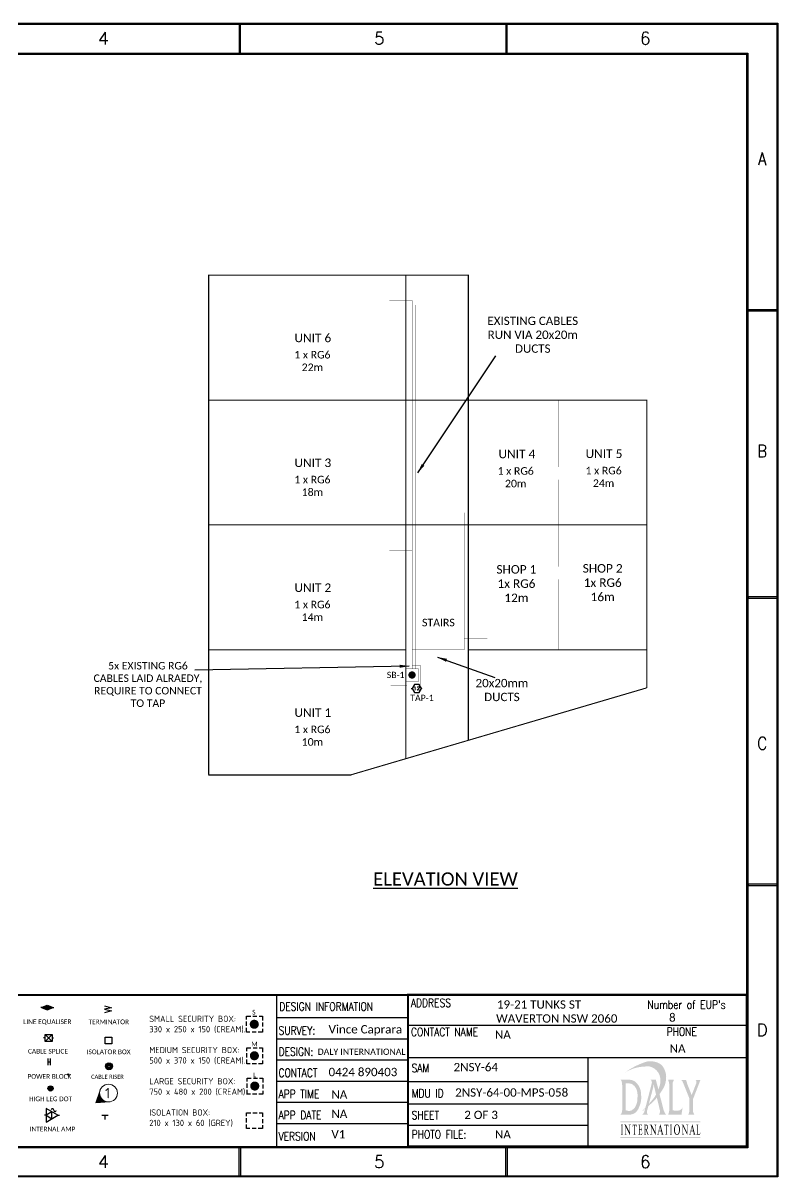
# Model space of a CAD drawing. Header units: metres. Extents: x 304 to 1576, y -477 to -199.
# Drawn here: x 951.4 to 1132.5, y -476.9 to -199.7 of the extents above; entities that cross this region are included whole.
import ezdxf
from ezdxf.enums import TextEntityAlignment as Align

# ---------------------------------------------------------------- set-up
doc = ezdxf.new("R2010")
doc.units = ezdxf.units.M
doc.header["$LTSCALE"] = 4
doc.set_wipeout_variables(frame=1)
doc.linetypes.add('HIDDEN', pattern=[0.375, 0.25, -0.125])
doc.linetypes.add('NEWMDUA3$0$CONTINOUS', pattern=[1, 0.5, 0.5])
for name, color, linetype in [('BORDER-DI', 7, 'Continuous'), ('NEWMDUA3$0$A3BorMDU$0$LEGEND', 2, 'Continuous'), ('NEWMDUA3$0$BORDER', 3, 'Continuous'), ('NEWMDUA3$0$SHEET-BORDER', 3, 'Continuous'), ('NEWMDUA3$0$SHEET-LEGEND', 3, 'Continuous'), ('NEWMDUA3$0$SHEET-LIMITS', 2, 'Continuous'), ('SHEET-BORDER', 3, 'Continuous'), ('SYMBOLS', 7, 'Continuous')]:
    doc.layers.add(name, color=color, linetype=linetype)
doc.styles.add('isocpeur', font='isocpeur.ttf')
doc.styles.add('Legend', font='calibri.ttf')
doc.styles.add('NEWMDUA3$0$A3BorMDU$0$ISO', font='isocp2.shx', dxfattribs={"height": 2.5})
doc.styles.add('NEWMDUA3$0$STANDARD', font='ROMANS', dxfattribs={"height": 2.5})
doc.styles.add('ROMANS', font='ROMANS', dxfattribs={"oblique": 15})
doc.styles.get("Standard").update_dxf_attribs({"font": 'romans.shx', "height": 2.5})
doc.dimstyles.get("Standard").update_dxf_attribs({"dimtxt": 2.3, "dimasz": 2.3, "dimexe": 0.18, "dimexo": 0.0625, "dimgap": 0.09, "dimtad": 0, "dimtih": 1, "dimtoh": 1, "dimdec": 4, "dimzin": 0, "dimdsep": 46, "dimtxsty": 'Standard', "dimcen": 0.09, "dimadec": 0, "dimazin": 0, "dimtfac": 1, "dimtdec": 4, "dimtofl": 0, "dimtmove": 0, "dimatfit": 3, "dimfxl": 1, "dimtolj": 1, "dimtzin": 0, "dimarcsym": 0})

# ---------------------------------------------------------------- blocks, each defined once
blk = doc.blocks.new('Daly Logo and Address')
at = {"layer": 'BORDER-DI'}
h = blk.add_hatch(color=256, dxfattribs=at)
h.set_gradient(color1=(0, 127, 127), color2=(214, 214, 214), tint=1, name='SPHERICAL')
h.paths.add_polyline_path([(-0.63, 19.45, 0.10237), (-5.96, 19.87, 0.054653), (-15.29, 17.01, -0.084671), (-6.52, 18.6, -0.183103), (-1.46, 17.42, -0.360661), (-0.21, 13.87, -0.036727), (-0.9, 12.6), (-0.4, 11.41, 0.027348), (1.29, 13.01, 0.22668), (2.38, 16.5, 0.252232)])
h.paths.add_polyline_path([(-1.56, 10.49), (-1.89, 11.32, -0.042582), (-3.13, 10.18, -0.007678), (-4.97, 8.87), (-5.21, 8.29, 0.010171), (-2.68, 9.72, 0.01594)])
h.paths.add_polyline_path([(-6.54, 7.64), (-6.45, 7.84), (-6.44, 7.87, -0.006568), (-8.07, 6.83, 0.005843), (-6.57, 7.57), (-6.56, 7.6)])
h = blk.add_hatch(color=174, dxfattribs=at)
h.set_gradient(color1=(0, 0, 153), color2=(0, 0, 153), tint=1)
h.paths.add_polyline_path([(-16.35, 7.64), (-16.35, 7.52), (-16.35, 7.32), (-16.37, 7.14), (-16.39, 6.99), (-16.41, 6.86), (-16.45, 6.76), (-16.49, 6.68), (-16.51, 6.65), (-16.55, 6.55), (-16.63, 6.47), (-17.12, 6.08), (-13.39, 6.08), (-13.31, 6.08), (-13.13, 6.09), (-12.96, 6.09), (-12.79, 6.1), (-12.62, 6.12), (-12.46, 6.13), (-12.3, 6.15), (-12.14, 6.18), (-11.98, 6.2), (-11.83, 6.23), (-11.69, 6.27), (-11.54, 6.31), (-11.4, 6.35), (-11.26, 6.39), (-11.13, 6.44), (-10.99, 6.49), (-10.87, 6.54), (-10.74, 6.6), (-10.62, 6.66), (-10.5, 6.72), (-10.38, 6.79), (-10.27, 6.86), (-10.16, 6.94), (-10.06, 7.02), (-9.95, 7.1), (-9.85, 7.18), (-9.76, 7.27), (-9.66, 7.36), (-9.57, 7.46), (-9.51, 7.53), (-9.42, 7.64), (-9.33, 7.75), (-9.25, 7.87), (-9.17, 7.99), (-9.09, 8.11), (-9.02, 8.23, 0.201121), (-8.25, 10.91, 0.22678), (-9.33, 13.64, 0.189097), (-12.96, 15.14), (-16.94, 15.14, -0.197946), (-16.41, 14.11, 0.033238), (-16.36, 13.77), (-16.35, 13.54), (-16.35, 13.32)])
h.paths.add_polyline_path([(-14.89, 14.19), (-13.24, 14.19, -0.204678), (-10.44, 12.93, -0.211478), (-9.82, 10.53, -0.187614), (-10.47, 8.48, -0.154365), (-11.73, 7.46), (-11.86, 7.4), (-11.99, 7.34), (-12.12, 7.28), (-12.25, 7.23), (-12.39, 7.19), (-12.53, 7.15), (-12.67, 7.12), (-12.82, 7.09), (-12.96, 7.07), (-13.12, 7.05), (-13.27, 7.05), (-13.44, 7.04), (-13.58, 7.05), (-13.71, 7.05), (-13.85, 7.07), (-14, 7.08), (-14.15, 7.1), (-14.3, 7.13), (-14.46, 7.15), (-14.63, 7.19), (-14.89, 7.24)], flags=16)
h = blk.add_hatch(color=174, dxfattribs=at)
h.set_gradient(color1=(0, 0, 153), color2=(0, 0, 153), tint=1)
h.paths.add_polyline_path([(-5.82, 6.87), (-5.81, 6.98), (-5.64, 7.27), (-5.49, 7.64), (-5.21, 8.29, -0.005353), (-6.57, 7.57), (-6.94, 6.75), (-7.09, 6.58), (-7.15, 6.53), (-7.29, 6.42), (-7.74, 6.08), (-5.29, 6.08), (-5.62, 6.34), (-5.7, 6.41)])
h.paths.add_polyline_path([(-5.21, 8.29), (-4.97, 8.87, -0.006042), (-6.44, 7.87), (-6.45, 7.84), (-6.54, 7.64), (-6.56, 7.6), (-6.57, 7.57, 0.005353)])
h.paths.add_polyline_path([(-4.9, 9.03), (-3.16, 13.06), (-2.96, 13.97), (-1.89, 11.32, 0.040995), (-0.9, 12.6), (-1.97, 15.14), (-4.14, 15.14, -0.377292), (-3.71, 14.26), (-6.44, 7.87, 0.006042), (-4.97, 8.87)])
h.paths.add_polyline_path([(-0.9, 12.6, -0.040995), (-1.89, 11.32), (-1.56, 10.49, 0.017321), (-0.4, 11.41)])
h.paths.add_polyline_path([(-0.4, 11.41, -0.017321), (-1.56, 10.49), (-0.25, 7.23, -0.321257), (-0.65, 6.08), (2.33, 6.08), (1.79, 6.62), (1.78, 6.63), (1.63, 6.81), (1.46, 7.05), (1.29, 7.37), (1.12, 7.76)])
h = blk.add_hatch(color=174, dxfattribs=at)
h.set_gradient(color1=(0, 0, 153), color2=(0, 0, 153), tint=1)
h.paths.add_polyline_path([(3.72, 7.2), (3.68, 6.89), (3.6, 6.69), (3.3, 6.08), (8.96, 6.08), (9.43, 7.88), (8.97, 7.56), (8.68, 7.41), (8.4, 7.28), (8.33, 7.25), (8.09, 7.2), (7.78, 7.16), (7.41, 7.14), (6.98, 7.13), (6.46, 7.13), (5.99, 7.14), (5.67, 7.16), (5.5, 7.19), (5.19, 7.22), (5.16, 7.28), (5.15, 7.82), (5.15, 13.44), (5.15, 13.47), (5.17, 13.91), (5.2, 14.23), (5.31, 14.58), (5.34, 14.62), (5.58, 14.9), (5.58, 15.14), (3.32, 15.14), (3.32, 14.9), (3.56, 14.62), (3.59, 14.58), (3.67, 14.36), (3.72, 14.03), (3.74, 13.59), (3.74, 7.65), (3.74, 7.64)])
h = blk.add_hatch(color=174, dxfattribs=at)
h.set_gradient(color1=(0, 0, 153), color2=(0, 0, 153), tint=1)
h.paths.add_polyline_path([(13.31, 11.16), (11.6, 13.8), (11.39, 14.14), (10.92, 15.13), (8.77, 15.13), (9.16, 14.91), (9.36, 14.76), (9.49, 14.59), (9.68, 14.32), (9.93, 13.95), (12.34, 10.27), (12.34, 7.61), (12.33, 7.18), (12.3, 7.02, -0.19556), (11.82, 6.08), (14.5, 6.08, -0.239025), (13.84, 7.18), (13.82, 7.61), (13.82, 10.01), (15.82, 13.15), (15.91, 13.3), (16.12, 13.62), (17.05, 15.13), (14.81, 15.13), (15.2, 14.91), (15.33, 14.81, -0.204817), (15.26, 14.17), (14.75, 13.47), (14.54, 13.1)])
h = blk.add_hatch(color=174, dxfattribs=at)
h.set_gradient(color1=(0, 0, 153), color2=(0, 0, 153), tint=1)
h.paths.add_polyline_path([(-17.08, 4.34), (17.08, 4.34), (17.08, 4.05), (-17.08, 4.05)])
h = blk.add_hatch(color=174, dxfattribs=at)
h.set_gradient(color1=(0, 0, 153), color2=(0, 0, 153), tint=1)
h.paths.add_polyline_path([(-16.62, 1.32), (-16.63, 1.13), (-16.65, 1.02), (-16.72, 0.95), (-16.84, 0.92), (-16.92, 0.92), (-16.92, 0.85), (-16.01, 0.85), (-16.01, 0.92), (-16.11, 0.92), (-16.23, 0.97), (-16.3, 1.05), (-16.31, 1.13), (-16.32, 1.32), (-16.32, 3.02), (-16.31, 3.21), (-16.28, 3.32), (-16.22, 3.39), (-16.09, 3.42), (-16.01, 3.42), (-16.01, 3.49), (-16.92, 3.49), (-16.92, 3.42), (-16.83, 3.42), (-16.7, 3.37), (-16.64, 3.29), (-16.63, 3.21), (-16.62, 3.02)])
h = blk.add_hatch(color=174, dxfattribs=at)
h.set_gradient(color1=(0, 0, 153), color2=(0, 0, 153), tint=1)
h.paths.add_polyline_path([(-14.83, 2.93), (-15, 3.14), (-15, 1.31), (-15.01, 1.14), (-15.04, 1.02), (-15.12, 0.95), (-15.28, 0.92), (-15.37, 0.92), (-15.37, 0.85), (-14.45, 0.85), (-14.45, 0.92), (-14.55, 0.92), (-14.65, 0.93), (-14.77, 1), (-14.81, 1.11), (-14.83, 1.31)], flags=17)
h.paths.add_polyline_path([(-14.8, 3.49), (-15.52, 3.49), (-15.52, 3.42), (-15.5, 3.42), (-15.35, 3.4), (-15.31, 3.39), (-15.17, 3.32), (-15.12, 3.28), (-15, 3.14), (-14.83, 2.93), (-13.09, 0.81), (-13.19, 1.51)])
h.paths.add_polyline_path([(-13.02, 3.03), (-13.01, 3.2), (-12.97, 3.32), (-12.9, 3.39), (-12.74, 3.42), (-12.64, 3.42), (-12.64, 3.49), (-13.56, 3.49), (-13.56, 3.42), (-13.47, 3.42), (-13.36, 3.41), (-13.24, 3.34), (-13.2, 3.23), (-13.19, 3.03), (-13.19, 1.51), (-13.09, 0.81), (-13.02, 0.81)])
h = blk.add_hatch(color=174, dxfattribs=at)
h.set_gradient(color1=(0, 0, 153), color2=(0, 0, 153), tint=1)
h.paths.add_polyline_path([(-10.22, 3.49), (-11.94, 3.49), (-11.96, 2.87), (-11.9, 2.87), (-11.88, 3.02), (-11.84, 3.15), (-11.8, 3.21), (-11.7, 3.3), (-11.63, 3.31), (-11.49, 3.32), (-11.23, 3.32), (-10.93, 3.32), (-10.64, 3.32)])
h.paths.add_polyline_path([(-10.93, 3.32), (-11.23, 3.32), (-11.23, 1.31), (-11.24, 1.14), (-11.27, 1.02), (-11.33, 0.95), (-11.46, 0.92), (-11.53, 0.92), (-11.53, 0.85), (-10.64, 0.85), (-10.64, 0.92), (-10.71, 0.92), (-10.79, 0.93), (-10.89, 1), (-10.92, 1.11), (-10.93, 1.31)])
h.paths.add_polyline_path([(-10.22, 3.49), (-10.64, 3.32), (-10.54, 3.32), (-10.43, 3.27), (-10.38, 3.23), (-10.3, 3.11), (-10.28, 3.05), (-10.25, 2.87), (-10.19, 2.87)])
h = blk.add_hatch(color=174, dxfattribs=at)
h.set_gradient(color1=(0, 0, 153), color2=(0, 0, 153), tint=1)
h.paths.add_polyline_path([(-7.9, 3.49), (-9.53, 3.49), (-9.53, 3.42), (-9.45, 3.42), (-9.36, 3.41), (-8.34, 3.35), (-8.23, 3.34), (-8.13, 3.32), (-8.1, 3.3), (-8.01, 3.2), (-7.97, 3.09), (-7.94, 2.91), (-7.88, 2.91)])
h.paths.add_polyline_path([(-8.92, 3.35), (-8.34, 3.35), (-9.36, 3.41), (-9.26, 3.34), (-9.23, 3.23), (-9.22, 3.03), (-9.22, 1.32), (-9.23, 1.19), (-9.24, 1.06), (-9.31, 0.97), (-8.75, 0.99), (-8.87, 1.02), (-8.91, 1.08), (-8.92, 1.11), (-8.92, 1.29), (-8.92, 2.16), (-8.46, 2.16), (-8.92, 2.3)])
h.paths.add_polyline_path([(-8.07, 2.69), (-8.13, 2.69), (-8.13, 2.64), (-8.16, 2.48), (-8.22, 2.37), (-8.22, 2.37), (-8.31, 2.32), (-8.46, 2.3), (-8.92, 2.3), (-8.46, 2.16), (-8.37, 2.16), (-8.26, 2.12), (-8.17, 2.01), (-8.16, 1.95), (-8.13, 1.77), (-8.07, 1.77)])
h.paths.add_polyline_path([(-7.72, 1.51), (-7.78, 1.51), (-7.83, 1.38), (-7.91, 1.25), (-7.98, 1.15), (-8.02, 1.09), (-8.13, 1.02), (-8.24, 1), (-8.39, 0.99), (-8.75, 0.99), (-9.31, 0.97), (-9.33, 0.95), (-9.45, 0.92), (-9.53, 0.92), (-9.53, 0.85), (-7.9, 0.85)])
h = blk.add_hatch(color=174, dxfattribs=at)
h.set_gradient(color1=(0, 0, 153), color2=(0, 0, 153), tint=1)
h.paths.add_polyline_path([(-6.45, 3.31), (-6.31, 3.33), (-6.2, 3.34), (-5.67, 3.37), (-5.79, 3.43), (-5.87, 3.45), (-5.99, 3.47), (-6.12, 3.49), (-6.28, 3.49), (-7.05, 3.49), (-7.05, 3.42), (-6.97, 3.42), (-6.89, 3.4), (-6.79, 3.33), (-6.76, 3.22), (-6.75, 3.02), (-6.75, 1.32), (-6.75, 1.14), (-6.78, 1.03), (-6.85, 0.96), (-6.97, 0.92), (-7.05, 0.92), (-7.05, 0.85), (-6.15, 0.85), (-6.15, 0.92), (-6.23, 0.92), (-6.31, 0.93), (-6.41, 1.01), (-6.44, 1.12), (-6.45, 1.32), (-6.45, 2.08), (-6.23, 2.08), (-5.92, 2.13), (-5.84, 2.16), (-6.36, 2.21), (-6.4, 2.21), (-6.45, 2.21)])
h.paths.add_polyline_path([(-5.45, 3.07), (-5.51, 3.2), (-5.57, 3.28), (-5.67, 3.37), (-6.2, 3.34), (-6.09, 3.33), (-5.97, 3.28), (-5.88, 3.19), (-5.81, 3.09), (-5.77, 2.95), (-5.75, 2.79), (-5.75, 2.77), (-5.77, 2.62), (-5.82, 2.48), (-5.9, 2.37), (-5.98, 2.3), (-6.09, 2.25), (-6.22, 2.22), (-6.36, 2.21), (-5.84, 2.16), (-5.71, 2.22), (-5.61, 2.3), (-5.53, 2.39), (-5.46, 2.51), (-5.42, 2.65), (-5.4, 2.81), (-5.41, 2.93)])
h.paths.add_polyline_path([(-5.92, 2.13), (-6.23, 2.08), (-5.51, 0.85), (-4.95, 0.85), (-4.95, 0.92), (-5, 0.93), (-5.13, 0.97), (-5.23, 1.03), (-5.31, 1.11), (-5.39, 1.22), (-5.49, 1.38)])
h = blk.add_hatch(color=174, dxfattribs=at)
h.set_gradient(color1=(0, 0, 153), color2=(0, 0, 153), tint=1)
h.paths.add_polyline_path([(-1.98, 3.39), (-1.82, 3.42), (-1.73, 3.42), (-1.73, 3.49), (-2.65, 3.49), (-2.65, 3.42), (-2.55, 3.42), (-2.45, 3.41), (-2.33, 3.34), (-2.29, 3.23), (-2.27, 3.03), (-2.27, 1.51), (-2.17, 0.81), (-2.1, 0.81), (-2.1, 3.03), (-2.09, 3.2), (-2.06, 3.32)])
h.paths.add_polyline_path([(-3.89, 3.49), (-4.6, 3.49), (-4.6, 3.42), (-4.58, 3.42), (-4.43, 3.4), (-4.39, 3.39), (-4.26, 3.32), (-4.21, 3.28), (-4.08, 3.14), (-3.91, 2.93), (-2.17, 0.81), (-2.27, 1.51)])
h.paths.add_polyline_path([(-3.91, 2.93), (-4.08, 3.14), (-4.08, 1.31), (-4.09, 1.14), (-4.13, 1.02), (-4.2, 0.95), (-4.36, 0.92), (-4.46, 0.92), (-4.46, 0.85), (-3.54, 0.85), (-3.54, 0.92), (-3.63, 0.92), (-3.74, 0.93), (-3.86, 1), (-3.9, 1.11), (-3.91, 1.31)], flags=17)
h = blk.add_hatch(color=174, dxfattribs=at)
h.set_gradient(color1=(0, 0, 153), color2=(0, 0, 153), tint=1)
h.paths.add_polyline_path([(-0.7, 1.73), (0.33, 1.73), (-0.63, 1.88), (-0.18, 2.94), (-0.03, 3.55), (-0.1, 3.55), (-1.03, 1.38), (-1.1, 1.23), (-1.18, 1.09), (-1.25, 1), (-1.29, 0.97), (-1.47, 0.92), (-1.47, 0.85), (-0.63, 0.85), (-0.63, 0.92), (-0.76, 0.94), (-0.88, 0.98), (-0.94, 1.09), (-0.93, 1.15), (-0.87, 1.32)])
h.paths.add_polyline_path([(-0.03, 3.55), (-0.18, 2.94), (0.27, 1.88), (-0.63, 1.88), (0.33, 1.73), (0.49, 1.35), (0.54, 1.21), (0.56, 1.08), (0.51, 0.97), (0.47, 0.95), (0.3, 0.92), (0.3, 0.85), (1.34, 0.85), (1.34, 0.92), (1.21, 0.94), (1.09, 1.01), (1.05, 1.05), (0.97, 1.18), (0.88, 1.35)])
h = blk.add_hatch(color=174, dxfattribs=at)
h.set_gradient(color1=(0, 0, 153), color2=(0, 0, 153), tint=1)
h.paths.add_polyline_path([(3.32, 3.49), (1.6, 3.49), (1.57, 2.87), (1.63, 2.87), (1.65, 3.02), (1.7, 3.15), (1.74, 3.21), (1.84, 3.3), (1.9, 3.31), (2.05, 3.32), (2.3, 3.32), (2.6, 3.32), (2.9, 3.32)])
h.paths.add_polyline_path([(3.32, 3.49), (2.9, 3.32), (3, 3.32), (3.11, 3.27), (3.16, 3.23), (3.24, 3.11), (3.26, 3.05), (3.28, 2.87), (3.34, 2.87)])
h.paths.add_polyline_path([(2.6, 3.32), (2.3, 3.32), (2.3, 1.31), (2.3, 1.14), (2.27, 1.02), (2.2, 0.95), (2.08, 0.92), (2, 0.92), (2, 0.85), (2.9, 0.85), (2.9, 0.92), (2.83, 0.92), (2.74, 0.93), (2.64, 1), (2.61, 1.11), (2.6, 1.31)])
h = blk.add_hatch(color=174, dxfattribs=at)
h.set_gradient(color1=(0, 0, 153), color2=(0, 0, 153), tint=1)
h.paths.add_polyline_path([(4.63, 3.02), (4.64, 3.21), (4.67, 3.32), (4.73, 3.39), (4.85, 3.42), (4.93, 3.42), (4.93, 3.49), (4.03, 3.49), (4.03, 3.42), (4.1, 3.42), (4.12, 3.42), (4.24, 3.37), (4.31, 3.29), (4.32, 3.21), (4.33, 3.02), (4.33, 1.32), (4.32, 1.13), (4.29, 1.02), (4.23, 0.95), (4.1, 0.92), (4.03, 0.92), (4.03, 0.85), (4.93, 0.85), (4.93, 0.92), (4.85, 0.92), (4.83, 0.92), (4.71, 0.97), (4.65, 1.05), (4.63, 1.13), (4.63, 1.32)])
h = blk.add_hatch(color=174, dxfattribs=at)
h.set_gradient(color1=(0, 0, 153), color2=(0, 0, 153), tint=1)
h.paths.add_polyline_path([(6.26, 2.78), (6.31, 2.92), (6.37, 3.04), (6.45, 3.14), (6.47, 3.17), (6.58, 3.27), (6.71, 3.35), (6.86, 3.39), (7.02, 3.41), (6.55, 3.46), (6.42, 3.39), (6.29, 3.31), (6.17, 3.21), (6.12, 3.16), (6.02, 3.05), (5.93, 2.92), (5.86, 2.79), (5.81, 2.65), (5.77, 2.5), (5.75, 2.35), (5.74, 2.18), (5.74, 2.17), (5.75, 2), (5.77, 1.84), (5.81, 1.69), (5.86, 1.55), (5.93, 1.41), (6.01, 1.29), (6.11, 1.18), (6.18, 1.11), (6.3, 1.01), (6.43, 0.93), (6.57, 0.87), (6.71, 0.82), (6.86, 0.8), (7.02, 0.79), (7.13, 0.79), (7.28, 0.81), (7.43, 0.85), (7.57, 0.91), (7.02, 0.93), (6.99, 0.93), (6.83, 0.95), (6.69, 1), (6.57, 1.08), (6.46, 1.19), (6.4, 1.27), (6.34, 1.39), (6.28, 1.52), (6.24, 1.67), (6.21, 1.83), (6.19, 2), (6.18, 2.19), (6.18, 2.28), (6.2, 2.46), (6.22, 2.63)])
h.paths.add_polyline_path([(8.26, 2.64), (8.2, 2.79), (8.13, 2.92), (8.05, 3.04), (7.95, 3.16), (7.89, 3.21), (7.77, 3.32), (7.64, 3.4), (7.5, 3.47), (7.36, 3.51), (7.21, 3.54), (7.06, 3.55), (7.01, 3.55), (6.85, 3.54), (6.7, 3.5), (6.55, 3.46), (7.02, 3.41), (7.08, 3.41), (7.24, 3.38), (7.38, 3.33), (7.5, 3.25), (7.61, 3.14), (7.67, 3.06), (7.73, 2.94), (7.78, 2.81), (7.83, 2.66), (7.85, 2.5), (7.87, 2.32), (7.88, 2.13), (7.88, 2.1), (7.87, 1.91), (7.85, 1.73), (7.81, 1.58), (7.77, 1.44), (7.71, 1.32), (7.64, 1.22), (7.57, 1.15), (7.45, 1.05), (7.32, 0.98), (7.18, 0.94), (7.02, 0.93), (7.57, 0.91), (7.7, 0.98), (7.83, 1.08), (7.94, 1.19), (7.95, 1.19), (8.05, 1.31), (8.13, 1.44), (8.2, 1.57), (8.25, 1.71), (8.29, 1.86), (8.31, 2.02), (8.32, 2.18), (8.32, 2.34), (8.29, 2.49)])
h = blk.add_hatch(color=174, dxfattribs=at)
h.set_gradient(color1=(0, 0, 153), color2=(0, 0, 153), tint=1)
h.paths.add_polyline_path([(9.67, 2.93), (9.5, 3.14), (9.5, 1.31), (9.49, 1.14), (9.46, 1.02), (9.38, 0.95), (9.22, 0.92), (9.13, 0.92), (9.13, 0.85), (10.05, 0.85), (10.05, 0.92), (9.95, 0.92), (9.85, 0.93), (9.73, 1), (9.69, 1.11), (9.67, 1.31)], flags=17)
h.paths.add_polyline_path([(9.7, 3.49), (8.98, 3.49), (8.98, 3.42), (9, 3.42), (9.15, 3.4), (9.19, 3.39), (9.33, 3.32), (9.38, 3.28), (9.5, 3.14), (9.67, 2.93), (11.41, 0.81), (11.31, 1.51)])
h.paths.add_polyline_path([(11.48, 3.03), (11.49, 3.2), (11.53, 3.32), (11.6, 3.39), (11.76, 3.42), (11.86, 3.42), (11.86, 3.49), (10.94, 3.49), (10.94, 3.42), (11.03, 3.42), (11.14, 3.41), (11.26, 3.34), (11.3, 3.23), (11.31, 3.03), (11.31, 1.51), (11.41, 0.81), (11.48, 0.81)])
h = blk.add_hatch(color=174, dxfattribs=at)
h.set_gradient(color1=(0, 0, 153), color2=(0, 0, 153), tint=1)
h.paths.add_polyline_path([(13.49, 2.94), (13.63, 3.55), (13.56, 3.55), (12.63, 1.38), (12.57, 1.23), (12.49, 1.09), (12.4, 0.98), (12.2, 0.92), (12.2, 0.85), (13.03, 0.85), (13.03, 0.92), (12.9, 0.94), (12.78, 0.98), (12.73, 1.09), (12.73, 1.15), (12.79, 1.32), (12.97, 1.73), (13.99, 1.73), (13.03, 1.88)])
h.paths.add_polyline_path([(13.94, 1.88), (13.03, 1.88), (13.99, 1.73), (14.15, 1.35), (14.21, 1.21), (14.23, 1.08), (14.17, 0.96), (13.96, 0.92), (13.96, 0.85), (15, 0.85), (15, 0.92), (14.88, 0.94), (14.73, 1.02), (14.63, 1.18), (14.55, 1.35), (13.63, 3.55), (13.49, 2.94)])
h = blk.add_hatch(color=174, dxfattribs=at)
h.set_gradient(color1=(0, 0, 153), color2=(0, 0, 153), tint=1)
h.paths.add_polyline_path([(15.85, 2.98), (15.85, 3.16), (15.87, 3.28), (15.87, 3.28), (15.97, 3.38), (16.05, 3.41), (16.2, 3.42), (16.2, 3.49), (15.24, 3.49), (15.24, 3.42), (15.32, 3.42), (15.41, 3.4), (15.5, 3.33), (15.54, 3.22), (15.55, 3.02), (15.55, 1.32), (15.54, 1.14), (15.52, 1.03), (15.45, 0.96), (16.17, 1.02), (16.01, 1.02), (15.93, 1.04), (15.87, 1.1), (15.86, 1.14), (15.85, 1.32)])
h.paths.add_polyline_path([(17.06, 1.57), (17.01, 1.58), (16.97, 1.47), (16.91, 1.33), (16.84, 1.22), (16.77, 1.14), (16.67, 1.06), (16.61, 1.04), (16.49, 1.02), (16.33, 1.02), (16.17, 1.02), (15.45, 0.96), (15.32, 0.92), (15.24, 0.92), (15.24, 0.85), (16.88, 0.85)])
h = blk.add_hatch(color=174, dxfattribs=at)
h.set_gradient(color1=(0, 0, 153), color2=(0, 0, 153), tint=1)
h.paths.add_polyline_path([(-17.08, 0), (17.08, 0), (17.08, 0.29), (-17.08, 0.29)])
blk = doc.blocks.new('*U79')
at = {"color": 6}
blk.add_wipeout([(2.14, -0.12), (2.07, -0.54), (1.93, -0.92), (1.73, -1.27), (1.45, -1.57), (1.13, -1.82), (0.77, -2), (0.37, -2.11), (-0.02, -2.14), (-0.44, -2.1), (-0.82, -1.98), (-1.18, -1.79), (-1.5, -1.54), (-1.79, -1.18), (-1.95, -0.88), (-2.09, -0.49), (-2.14, -0.07), (-2.13, 0.27), (-2.02, 0.72), (-1.82, 1.14), (-1.5, 1.54), (-1.15, 1.81), (-0.88, 1.96), (-0.66, 2.04), (-0.37, 2.11), (-0.18, 2.13), (0.27, 2.13), (0.63, 2.05), (1.01, 1.89), (1.35, 1.66), (1.63, 1.39), (1.87, 1.05), (2.03, 0.68), (2.12, 0.27)], dxfattribs=at).dxf.layer = 'SYMBOLS'
at = {"layer": 'SYMBOLS', "lineweight": 0}
blk.add_hatch(color=6, dxfattribs=at).paths.add_polyline_path([(-2.04, 0.66), (-3.02, -2.34), (0.06, -2.14, -0.517746)])
at = {"layer": 'SYMBOLS', "color": 6, "lineweight": 0}
blk.add_lwpolyline([(-3.02, -2.34), (0.21, -2.13, -0.539479), (-2.04, 0.66)], format="xyb", close=True, dxfattribs=at)
blk.add_circle((0, 0), 2.14, dxfattribs=at)
at = {"layer": 'SYMBOLS', "color": 6, "style": 'isocpeur'}
blk.add_attdef('1', text='', height=2.5, dxfattribs=at).set_placement((-0.21, 0), align=Align.MIDDLE_CENTER)
blk = doc.blocks.new('DALY-HFC')
at = {"color": 7, "const_width": 0.3}
for points in [[(222.59, 14.79), (224.15, 14.79)], [(223.37, 14.79), (223.37, 13.78)]]:
    blk.add_lwpolyline(points, dxfattribs=at)
at = {"layer": 'NEWMDUA3$0$BORDER', "color": 7, "linetype": 'HIDDEN'}
for points in [[(261.14, 34.8), (257.33, 34.8), (257.33, 38.61), (261.14, 38.61)], [(261.18, 27.19), (257.38, 27.19), (257.38, 30.99), (261.18, 30.99)], [(261.27, 19.9), (257.47, 19.9), (257.47, 23.7), (261.27, 23.7)], [(261.15, 11.6), (257.35, 11.6), (257.35, 15.41), (261.15, 15.41)]]:
    blk.add_lwpolyline(points, close=True, dxfattribs=at)
at = {"layer": 'NEWMDUA3$0$BORDER', "color": 7}
blk.add_lwpolyline([(225, 32), (223.4, 32), (223.4, 33.6), (225, 33.6)], close=True, dxfattribs=at)
for centre, radius in [((224.31, 26.59), 0.836), ((224.31, 26.59), 0.731), ((224.31, 26.59), 0.641), ((224.31, 26.59), 0.54), ((224.31, 26.59), 0.45), ((224.31, 26.59), 0.362), ((224.31, 26.59), 0.272), ((214.53, 24.57), 0.165), ((214.53, 24.57), 0.075), ((214.53, 24.57), 0.005)]:
    blk.add_circle(centre, radius, dxfattribs=at)
at = {"layer": 'NEWMDUA3$0$SHEET-BORDER', "color": 7, "linetype": 'Continuous'}
for points in [[(-0.3, 277.15), (384.85, 277.15)], [(384.85, 277.15), (384.85, 0)], [(0, 276.9), (384.6, 276.9)], [(384.6, 276.9), (384.6, 0.3)], [(6.7, 269.9), (377.6, 269.9)], [(7, 269.65), (377.35, 269.65)], [(377.35, 269.65), (377.35, 7.3)], [(377.6, 269.9), (377.6, 7)], [(377.6, 7), (6.7, 7)], [(7, 7.3), (377.35, 7.3)], [(-0.3, 0.3), (384.6, 0.3)], [(384.85, 0), (-0.3, 0)]]:
    blk.add_lwpolyline(points, dxfattribs=at)
at = {"layer": 'NEWMDUA3$0$SHEET-BORDER', "color": 7, "const_width": 0.5}
blk.add_lwpolyline([(377.35, 43.71), (7, 43.71)], dxfattribs=at)
at = {"layer": 'NEWMDUA3$0$SHEET-BORDER', "color": 7, "linetype": 'Continuous'}
for points in [[(255.85, 270, 0), (255.85, 277, 0), (255.55, 277, 0), (255.55, 270, 0), (255.85, 270, 0)], [(319.85, 270, 0), (319.85, 277, 0), (319.55, 277, 0), (319.55, 270, 0), (319.85, 270, 0)], [(384.7, 208.3, 0), (377.7, 208.3, 0), (377.7, 208, 0), (384.7, 208, 0), (384.7, 208.3, 0)], [(384.7, 139.3, 0), (377.7, 139.3, 0), (377.7, 139, 0), (384.7, 139, 0), (384.7, 139.3, 0)], [(384.7, 70.3, 0), (377.7, 70.3, 0), (377.7, 70, 0), (384.7, 70, 0), (384.7, 70.3, 0)], [(255.85, 7.15, 0), (255.85, 0.15, 0), (255.55, 0.15, 0), (255.55, 7.15, 0), (255.85, 7.15, 0)], [(319.85, 7.15, 0), (319.85, 0.15, 0), (319.55, 0.15, 0), (319.55, 7.15, 0), (319.85, 7.15, 0)]]:
    blk.add_polyline3d(points, dxfattribs=at)
at = {"layer": 'NEWMDUA3$0$SHEET-LEGEND', "color": 7, "linetype": 'Continuous'}
for points in [[(208.1, 40.68), (207.96, 40.68)], [(208.1, 40.68), (209.5, 41.25)], [(208.1, 40.68), (209.5, 40.12)], [(209.5, 41.25), (210.91, 40.68)], [(209.5, 40.12), (210.91, 40.68)], [(210.91, 40.68), (211.08, 40.68)], [(223.21, 41.1), (224.9, 40.6)], [(224.9, 40.6), (223.21, 40.26)], [(223.21, 40.26), (224.9, 39.92)], [(224.9, 39.92), (223.21, 39.41)], [(208.96, 33.39), (208.62, 33.39)], [(208.96, 34.24), (210.65, 34.24)], [(210.65, 34.24), (208.96, 32.55)], [(208.96, 34.24), (210.65, 32.55)], [(208.96, 32.55), (208.96, 34.24)], [(210.65, 34.24), (210.65, 32.55)], [(210.65, 33.39), (210.98, 33.39)], [(210.65, 32.55), (208.96, 32.55)], [(209.69, 26.88), (209.69, 28.43)], [(210.26, 26.88), (210.26, 28.43)], [(209.69, 27.65), (210.26, 27.65)]]:
    blk.add_lwpolyline(points, dxfattribs=at)
at = {"layer": 'NEWMDUA3$0$SHEET-LEGEND', "color": 7, "const_width": 1.09}
for points in [[(258.64, 36.66, 1), (259.73, 36.66, 1)], [(258.66, 29.1, 1), (259.75, 29.1, 1)], [(258.75, 21.83, 1), (259.84, 21.83, 1)]]:
    blk.add_lwpolyline(points, format="xyb", close=True, dxfattribs=at)
at = {"layer": 'NEWMDUA3$0$SHEET-LEGEND', "color": 7}
for points in [[(209.23, 14.81), (208.83, 14.81)], [(209.23, 16.43), (209.23, 13.18)], [(212.04, 14.81), (209.23, 16.43)], [(210.63, 15.62), (209.23, 14.81)], [(209.23, 14.81), (210.63, 13.99)], [(209.23, 13.18), (212.04, 14.81)], [(210.63, 13.99), (210.63, 15.62)], [(212.04, 14.81), (212.42, 14.81)]]:
    blk.add_lwpolyline(points, dxfattribs=at)
for radius in [0.627, 0.48, 0.338, 0.204, 0.0562]:
    blk.add_circle((210.29, 21.25), radius, dxfattribs=at)
at = {"layer": 'NEWMDUA3$0$SHEET-LEGEND', "color": 7, "linetype": 'Continuous'}
blk.add_solid([(209.5, 40.12), (210.91, 40.68), (208.1, 40.68), (209.5, 41.25)], dxfattribs=at)
at = {"layer": 'SHEET-BORDER', "color": 7}
for points in [[(264.49, 43.78), (264.49, 7.3)], [(296.05, 38.19), (264.49, 38.19)], [(377.68, 36.37), (296.05, 36.37)], [(296.05, 33.11), (264.49, 33.11)], [(296.05, 28.03), (264.49, 28.03)], [(377.31, 28.62), (296.05, 28.62)], [(339.27, 28.62), (339.27, 7.38)], [(296.05, 22.95), (264.49, 22.95)], [(339.27, 22.85), (296.05, 22.85)], [(296.05, 17.87), (264.49, 17.87)], [(339.27, 17.48), (296.05, 17.48)], [(296.05, 12.79), (264.49, 12.79)], [(339.27, 12.36), (296.05, 12.36)]]:
    blk.add_lwpolyline(points, dxfattribs=at)
at = {"layer": 'SHEET-BORDER', "color": 7, "const_width": 0.501}
blk.add_lwpolyline([(296.05, 7.3), (377.35, 7.3), (377.35, 43.78), (296.05, 43.78)], close=True, dxfattribs=at)
at = {"xscale": 0.5620674086485451, "yscale": 0.9229102727181271, "zscale": 0.5620674086485451}
blk.add_blockref('Daly Logo and Address', (356.67, 9.35), dxfattribs=at)
at = {"style": 'Legend'}
for tag, p, height in [('ADDRESS1', (317.42, 40.42), 2), ('ADDRESS2', (317.23, 37.06), 2), ('NO_EUPS', (358.72, 37.29), 2), ('SURVEYOR', (277.01, 34.46), 2), ('CONTACT1', (316.94, 33.18), 2), ('DESIGNED', (274.4, 29.32), 1.5), ('CONTACT2', (316.94, 29.83), 2), ('PH_NUMBER', (358.87, 29.83), 2), ('SURVEY_CONTACT', (277.01, 24.2), 2), ('SAM_ID', (307.01, 25.38), 2), ('APP_TIME', (277.69, 18.8), 2), ('MDU_ID', (307.39, 19.28), 2), ('APP_DATE', (277.69, 14.15), 2), ('SHEET_NO', (309.58, 13.9), 2), ('VERSION', (277.69, 9.24), 2), ('PHOTO_FILE', (316.94, 9.23), 2)]:
    blk.add_attdef(tag, p, '', height=height, dxfattribs=at)
at = {"layer": 'NEWMDUA3$0$A3BorMDU$0$LEGEND', "color": 7, "linetype": 'Continuous', "insert": (233.99, 38.73), "char_height": 1.5, "width": 24.485, "attachment_point": 1, "style": 'NEWMDUA3$0$A3BorMDU$0$ISO'}
blk.add_mtext('{\\Fisocp.shx;SMALL SECURITY BOX:\\P330 x 250 x 150 (CREAM).\\P\\PMEDIUM SECURITY BOX:\\P500 x 370 x 150 (CREAM).\\P\\PLARGE SECURITY BOX:\\P750 x 480 x 200 (CREAM).\\P\\PISOLATION BOX:\\P210 x 130 x 60 (GREY)}', dxfattribs=at)
at = {"layer": 'NEWMDUA3$0$SHEET-LEGEND', "color": 7, "linetype": 'Continuous', "style": 'Legend'}
for s, height, p in [('S', 1.12, (259.08, 39.57)), ('LINE EQUALISER', 1.125, (209.52, 37.17)), ('TERMINATOR', 1.125, (224.26, 37.25)), ('CABLE SPLICE', 1.125, (209.67, 30.19)), ('M', 1.12, (259.22, 31.89)), ('L', 1.12, (259.25, 24.49)), ('POWER BLOCK', 1.125, (210.01, 24.14)), ('HIGH LEG DOT', 1.125, (210.29, 18.75)), ('INTERNAL AMP', 1.125, (210.77, 11.5))]:
    blk.add_text(s, height=height, dxfattribs=at).set_placement(p, align=Align.MIDDLE)
for s, height, p in [('ISOLATOR BOX', 1.125, (218.94, 29.48)), ('CABLE RISER', 0.99, (220.03, 23.56))]:
    blk.add_text(s, height=height, dxfattribs=at).set_placement(p)
at = {"layer": 'NEWMDUA3$0$SHEET-LEGEND', "color": 7, "style": 'NEWMDUA3$0$STANDARD'}
blk.add_text('~', height=1.5, rotation=328.0567, dxfattribs=at).set_placement((210.07, 15.91))
at = {"layer": 'NEWMDUA3$0$SHEET-LIMITS', "color": 7, "linetype": 'Continuous', "style": 'NEWMDUA3$0$STANDARD'}
for s, width, p in [('4', 1.046667, (222.98, 272)), ('5', 0.95, (289.18, 272)), ('6', 1.01, (353.02, 272)), ('A', 0.85, (381.07, 243.05)), ('B', 0.833333, (381.07, 172.86)), ('C', 0.92, (381.07, 102.66)), ('D', 0.97, (381.07, 33.81)), ('4', 1.046667, (222.98, 2.15)), ('5', 0.95, (289.18, 2.15)), ('6', 1.01, (353.02, 2.15))]:
    blk.add_text(s, height=3, dxfattribs=dict(at, width=width)).set_placement(p, align=Align.CENTER)
at = {"layer": 'SHEET-BORDER', "color": 7, "style": 'ROMANS', "width": 0.8}
for s, height, p in [('DESIGN INFORMATION', 2.0035, (265.17, 39.93)), ('ADDRESS', 2.003, (296.77, 40.81)), ("Number of EUP's", 2.0035, (353.55, 40.38)), ('SURVEY:', 2.003, (265, 34.16)), ('CONTACT NAME', 2.0035, (296.77, 33.83)), ('PHONE', 2.003, (358.13, 33.9)), ('DESIGN:', 2.003, (265, 29.08)), ('CONTACT', 2.003, (265, 24)), ('SAM', 2.003, (296.94, 25.14)), ('APP TIME', 2.003, (265, 18.92)), ('MDU ID', 2.003, (296.94, 19.1)), ('APP DATE', 2.003, (265, 13.84)), ('SHEET', 2.003, (296.94, 13.83)), ('PHOTO FILE:', 2.0035, (296.94, 9.21)), ('VERSION', 2.003, (265, 8.76))]:
    blk.add_text(s, height=height, dxfattribs=at).set_placement(p)
blk.add_blockref('*U79', (224.2, 20.14)).add_auto_attribs({'1': '1'})
blk = doc.blocks.new('EXISTING LOCKBOX')
at = {"layer": 'NEWMDUA3$0$BORDER', "color": 7, "const_width": 0.025}
blk.add_lwpolyline([(-59.8, -217.2), (-59.8, -212.64), (-55.24, -212.64), (-55.24, -217.2)], close=True, dxfattribs=at)
at = {"layer": 'NEWMDUA3$0$SHEET-LEGEND', "color": 7, "const_width": 1.31}
blk.add_lwpolyline([(-57.57, -214.2, 1), (-57.57, -215.52, 1)], format="xyb", close=True, dxfattribs=at)
blk = doc.blocks.new('8TAP')
at = {"linetype": 'Continuous'}
for p, q in [((-3.39, 0), (-2.89, 0)), ((2.89, 0), (3.39, 0))]:
    blk.add_line(p, q, dxfattribs=at)
blk.add_lwpolyline([(-1.44, 2.5), (-2.89, 0), (-1.44, -2.5), (1.44, -2.5), (2.89, 0), (1.44, 2.5)], close=True, dxfattribs=at)
at = {"color": 2, "linetype": 'Continuous', "width": 1.2}
blk.add_attdef('VALUE', text='', height=2, dxfattribs=at).set_placement((0, 0), align=Align.MIDDLE_CENTER)
at = {"color": 2}
blk.add_attdef('TMH', text='', height=2, dxfattribs=at).set_placement((0, 3.87), align=Align.MIDDLE_CENTER)

msp = doc.modelspace()

# ---------------------------------------------------------------- block references
msp.add_blockref('DALY-HFC', (747.69, -476.87)).add_auto_attribs({'ADDRESS1': '19-21 TUNKS ST', 'ADDRESS2': 'WAVERTON NSW 2060', 'NO_EUPS': '8', 'CONTACT1': 'NA', 'PH_NUMBER': 'NA', 'SAM_ID': '2NSY-64', 'MDU_ID': '2NSY-64-00-MPS-058', 'SHEET_NO': '2 OF 3', 'PHOTO_FILE': 'NA', 'SURVEYOR': 'Vince Caprara', 'DESIGNED': 'DALY INTERNATIONAL', 'SURVEY_CONTACT': '0424 890403', 'APP_TIME': 'NA', 'APP_DATE': 'NA', 'VERSION': 'V1'})

# ---------------------------------------------------------------- next in the draw order: linework, layer by layer
at = {"color": 7}
for points, const_width in [([(995.92, -380.27), (995.92, -350.27), (995.92, -320.27), (995.92, -290.27), (995.92, -260.27), (1058.24, -260.27), (1058.24, -290.27), (1101.05, -290.27), (1101.05, -359.4)], 0.25), ([(1043.23, -376.42), (1043.23, -260.27)], 0.25), ([(1058.24, -290.27), (995.92, -290.27)], 0.25), ([(1058.24, -290.27), (1058.24, -372)], 0.25), ([(1079.98, -290.31), (1079.78, -350.17)], 0.07), ([(1101.05, -320.27), (995.92, -320.27)], 0.25), ([(995.92, -350.27), (1043.23, -350.27)], 0.25), ([(1058.24, -350.27), (1101.05, -350.27)], 0.25), ([(1101.05, -359.4), (1030.14, -380.27)], 0.25)]:
    msp.add_lwpolyline(points, dxfattribs=dict(at, const_width=const_width))
at = {"color": 21, "const_width": 0.1}
msp.add_lwpolyline([(1044.73, -353.94), (1046.67, -353.95), (1046.66, -358.95)], dxfattribs=at)
at = {"color": 7}
msp.add_lwpolyline([(995.92, -380.27), (1030.14, -380.27)], dxfattribs=at)
at = {"layer": 'NEWMDUA3$0$SHEET-LEGEND', "color": 21, "linetype": 'NEWMDUA3$0$CONTINOUS', "const_width": 0.05}
for points in [[(1044.76, -266.35), (1039.29, -266.35)], [(1044.76, -350.27), (1044.76, -266.35)], [(1044.76, -296.35), (1039.29, -296.35)], [(1044.76, -354.83), (1044.76, -350.27), (1057.24, -350.27), (1057.24, -317.32), (1062.78, -317.32)], [(1044.76, -326.35), (1039.29, -326.35)], [(1057.24, -347.45), (1062.78, -347.45)], [(1045.09, -358.94), (1039.61, -358.93)]]:
    msp.add_lwpolyline(points, dxfattribs=at)
at = {"layer": 'NEWMDUA3$0$SHEET-LEGEND', "color": 170, "linetype": 'NEWMDUA3$0$CONTINOUS', "const_width": 0.05}
for points in [[(1045.49, -354.83), (1045.49, -267.45)], [(1045.49, -351.35), (1056.79, -351.35), (1056.79, -317.76)]]:
    msp.add_lwpolyline(points, dxfattribs=at)

# ---------------------------------------------------------------- next in the draw order: block references
at = {"color": 1, "xscale": 0.6666666666666666, "yscale": 0.6666666666666666, "zscale": 0.6666666666666666}
msp.add_blockref('EXISTING LOCKBOX', (1083.11, -213.07), dxfattribs=at)
at = {"color": 7}
ref = msp.add_blockref('8TAP', (1045.87, -359.53), dxfattribs=dict(at, xscale=0.3869575414632069, yscale=0.3869575414632069, zscale=0.3869575414632069, rotation=0.8665021692161207))
ref.add_attrib('VALUE', '12', dxfattribs={"height": 0.774, "rotation": 0.8665, "width": 1.2}).set_placement((1045.87, -359.53), align=Align.MIDDLE_CENTER)

# ---------------------------------------------------------------- next in the draw order: texts
at = {"attachment_point": 5}
for s, insert, char_height, width in [('{\\fCalibri|b0|i0|c0|p34;\\C7;EXISTING CABLES RUN VIA 20x20m DUCTS }', (1073.7, -274.59), 2, 27.2997), ('{\\fCalibri|b0|i0|c0|p34;\\H0.90715x;\\C7;UNIT \\fCalibri|b0|i0|c238|p34;6}', (1020.92, -275.35), 2.2644, 19.7765), ('{\\fCalibri|b0|i0|c0|p34;\\H0.90715x;\\C7;1 x RG6\\P22m}', (1020.81, -280.89), 2, 16.5012), ('{\\fCalibri|b0|i0|c0|p34;\\H0.90715x;\\C7;UNIT \\fCalibri|b0|i0|c238|p34;3}', (1020.92, -305.35), 2.2644, 19.7765), ('{\\fCalibri|b0|i0|c0|p34;\\H0.90715x;\\C7;UNIT 4}', (1069.9, -303.24), 2.2644, 19.7765), ('{\\fCalibri|b0|i0|c0|p34;\\H0.90715x;\\C7;UNIT 5}', (1090.8, -303.18), 2.2644, 19.7765), ('{\\fCalibri|b0|i0|c0|p34;\\H0.90715x;\\C7;1 x RG6\\P20m}', (1069.6, -308.82), 2, 16.5012), ('{\\fCalibri|b0|i0|c0|p34;\\H0.90715x;\\C7;1 x RG6\\P24m}', (1090.7, -308.72), 2, 16.5012), ('{\\fCalibri|b0|i0|c0|p34;\\H0.90715x;\\C7;1 x RG6\\P18m}', (1020.81, -310.89), 2, 16.5012), ('{\\fCalibri|b0|i0|c238|p34;\\H0.90715x;\\C7;SHOP\\fCalibri|b0|i0|c0|p34; 2\\P1x RG6\\P16m}', (1090.48, -334.13), 2.2644, 19.7765), ('{\\fCalibri|b0|i0|c238|p34;\\H0.90715x;\\C7;SHOP\\fCalibri|b0|i0|c0|p34; 1\\P1x RG6\\P12m}', (1069.78, -334.36), 2.2644, 19.7765), ('{\\fCalibri|b0|i0|c0|p34;\\H0.90715x;\\C7;UNIT \\fCalibri|b0|i0|c238|p34;2}', (1020.92, -335.35), 2.2644, 19.7765), ('{\\fCalibri|b0|i0|c0|p34;\\H0.90715x;\\C7;1 x RG6\\P14m}', (1020.81, -340.89), 2, 16.5012), ('{\\fCalibri|b0|i0|c0|p34;\\H0.90715x;\\C7;STAIRS}', (1051.06, -343.72), 2, 14.257), ('{\\fCalibri|b0|i0|c0|p34;\\C7;5x EXISTING RG6 CABLES LAID ALRAEDY, REQUIRE TO CONNECT TO TAP}', (981.35, -358.59), 1.8, 26.621), ('{\\fCalibri|b0|i0|c0|p34;\\C7;SB-1}', (1040.8, -356.3), 1.5, 14.257), ('{\\fCalibri|b0|i0|c0|p34;\\C7;20x20mm DUCTS}', (1066.3, -359.93), 2, 14.257), ('{\\fCalibri|b0|i0|c0|p34;\\C7;TAP-1}', (1047.12, -361.8), 1.5, 14.257), ('{\\fCalibri|b0|i0|c0|p34;\\H0.90715x;\\C7;UNIT 1}', (1020.92, -365.35), 2.2644, 19.7765), ('{\\fCalibri|b0|i0|c0|p34;\\H0.90715x;\\C7;1 x RG6\\P10m}', (1020.81, -370.89), 2, 16.5012), ('{\\fCalibri|b0|i0|c0|p34;\\H0.90715x;\\L\\C7;ELEVATION VIEW}', (1052.76, -405.32), 3.5, 37.699)]:
    msp.add_mtext(s, dxfattribs=dict(at, insert=insert, char_height=char_height, width=width))

# ---------------------------------------------------------------- next in the draw order: leaders
at = {"color": 7}
for points in [[(1046.09, -307.76), (1064.86, -279.65)], [(1044.04, -354.17), (992.57, -355.16)], [(1050.83, -352.01), (1064.62, -356.88)]]:
    msp.add_leader(points, dimstyle='Standard', override={"dimgap": 0.09, "dimtad": 0}, dxfattribs=at)

doc.saveas('drawing.dxf')
